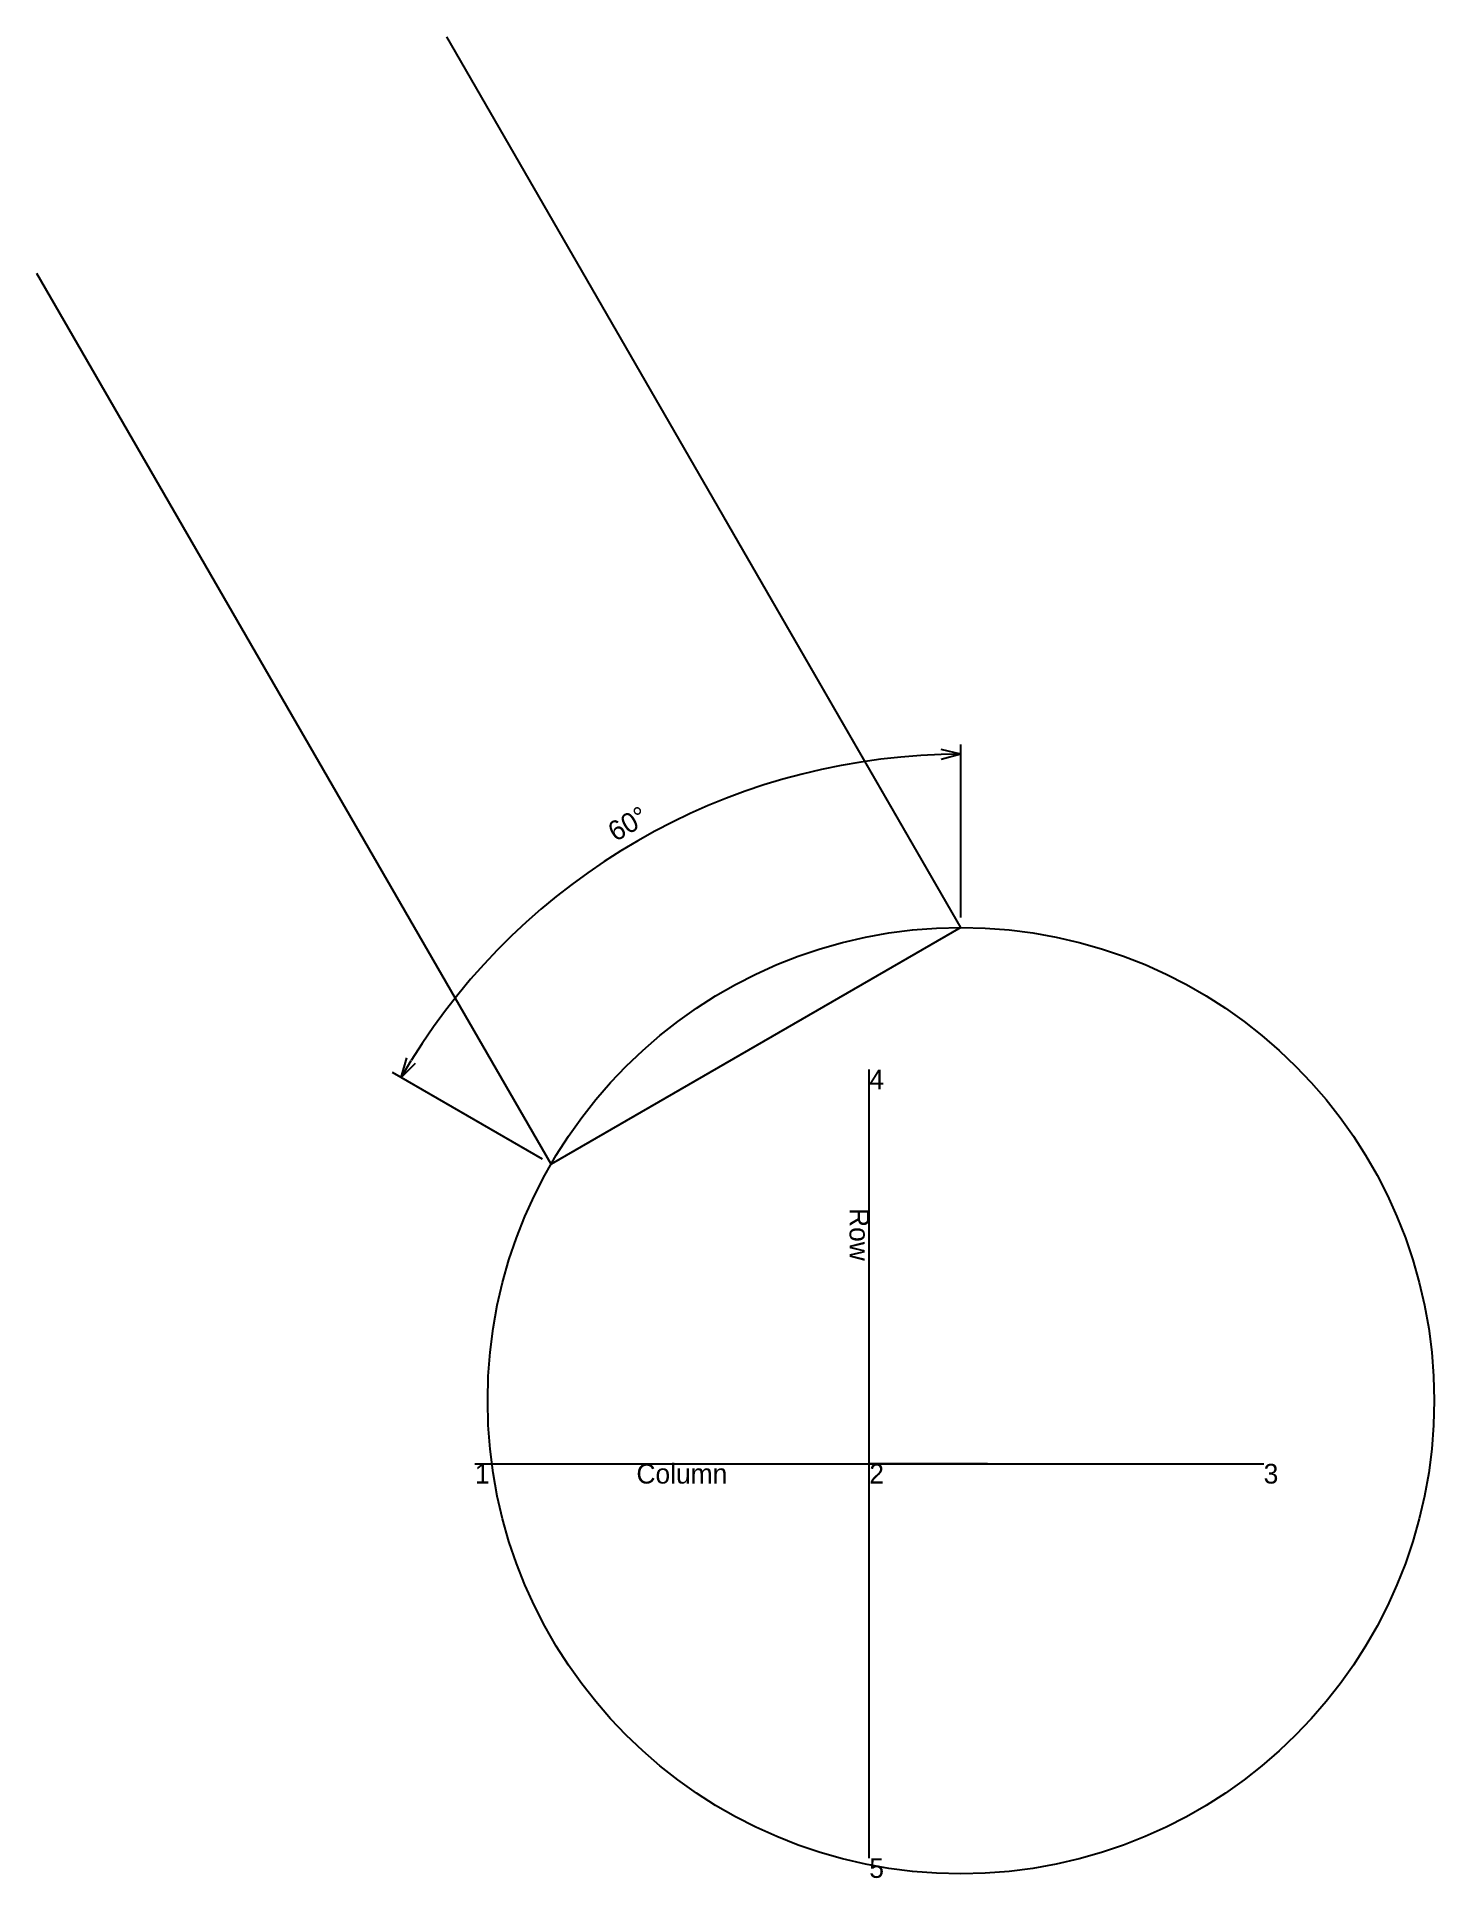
# Model space of a CAD drawing. Header units: metres. Extents: x -21.1 to 14.3, y -10.5 to 36.2.
import ezdxf
from ezdxf.enums import TextEntityAlignment as Align

# ---------------------------------------------------------------- set-up
doc = ezdxf.new("R2010")
doc.units = ezdxf.units.M
doc.header["$MEASUREMENT"] = 0
doc.styles.add('Style-ENGINEERING', font='ENGINEERING.shx')
doc.dimstyles.get("Standard").update_dxf_attribs({"dimtxt": 0.18, "dimasz": 0.18, "dimexe": 0.18, "dimexo": 0.0625, "dimgap": 0.09, "dimtad": 0, "dimtih": 1, "dimtoh": 1, "dimdec": 4, "dimzin": 0, "dimdsep": 46, "dimtxsty": 'Standard', "dimcen": 0.09, "dimadec": 0, "dimazin": 0, "dimtfac": 1, "dimtdec": 4, "dimtofl": 0, "dimtmove": 0, "dimatfit": 3, "dimfxl": 1, "dimtolj": 1, "dimtzin": 0, "dimarcsym": 0})

# ---------------------------------------------------------------- blocks, each defined once
blk = doc.blocks.new('TerminatorOpen_0.5')
at = {"color": 0, "linetype": 'ByBlock', "lineweight": -2}
for q in [(-1, 0.25), (-1, 0), (-1, -0.25)]:
    blk.add_line((0, 0), q, dxfattribs=at)
blk = doc.blocks.new('*D1')
at = {"color": 0, "lineweight": -2, "transparency": 16777216}
for p, q in [((2.323, 13.852), (2.323, 18.246)), ((-8.285, 7.727), (-12.09, 9.924))]:
    blk.add_line(p, q, dxfattribs=at)
at = {"lineweight": -2, "transparency": 16777216}
blk.add_arc((2.323, 1.602), 16.393, 91.7476, 148.2524, dxfattribs=at)
at = {"layer": 'Defpoints', "color": 0, "transparency": 16777216}
for p in [(-3.283, 17.007), (2.323, 13.602), (-8.069, 7.602), (2.323, 1.602)]:
    blk.add_point(p, dxfattribs=at)
at = {"lineweight": -2, "transparency": 16777216, "xscale": 0.5, "yscale": 0.5, "zscale": 0.5}
for p, rotation in [((2.323, 17.996), 0.8738154310108375), ((-11.873, 9.799), 239.1261845689892)]:
    blk.add_blockref('TerminatorOpen_0.5', p, dxfattribs=dict(at, rotation=rotation))
at = {"color": 0, "transparency": 16777216, "insert": (-6.123, 16.232), "char_height": 0.5, "attachment_point": 5, "rotation": 30, "style": 'Style-ENGINEERING'}
blk.add_mtext('\\A1;60°', dxfattribs=at)

msp = doc.modelspace()

# ---------------------------------------------------------------- linework, layer by layer
for p, q in [((2.32333, 13.60248), (-10.71672, 36.18851)), ((-8.06897, 7.60248), (-21.10902, 30.18851)), ((2.32333, 13.60248), (-3.67667, 23.99478)), ((2.32333, 13.60248), (-8.06897, 7.60248))]:
    msp.add_line(p, q)
at = {"color": 1}
msp.add_line((0, -10, 3), (0, 10, 3), dxfattribs=at)
at = {"color": 1, "linetype": 'Continuous'}
for p, q in [((0, 10), (0, 10, 3)), ((0, 10, 3), (0, 10)), ((0, 0), (0, 0, 3)), ((0, -10), (0, -10, 3))]:
    msp.add_line(p, q, dxfattribs=at)
at = {"color": 5}
msp.add_line((-10, 0, -3), (10, 0, -3), dxfattribs=at)
at = {"color": 5, "linetype": 'Continuous'}
for p, q in [((-10, 0), (-10, 0, -3)), ((-10, 0, -3), (-10, 0)), ((0, 0), (0, 0, -3)), ((10, 0, -3), (10, 0))]:
    msp.add_line(p, q, dxfattribs=at)
at = {"color": 1, "linetype": 'Continuous', "lineweight": 30}
msp.add_line((0, 0, 3), (0, 0), dxfattribs=at)
at = {"color": 5, "linetype": 'Continuous', "lineweight": 30}
msp.add_line((0, 0, -3), (0, 0), dxfattribs=at)
msp.add_circle((2.32333, 1.60248), 12)
at = {"color": 1, "linetype": 'Continuous', "lineweight": 30}
msp.add_open_spline([(0, 0, 0.71114), (0.04286, 0, 1.37486), (1.51216, 0, 1.42442), (2.71731, 0, 0.02013), (2.91542, 0, -0.32681), (2.99797, 0, -3)], degree=3, dxfattribs=at)

# ---------------------------------------------------------------- texts
at = {"color": 1, "linetype": 'Continuous', "style": 'Style-ENGINEERING'}
msp.add_text('Row', height=0.5, rotation=270, dxfattribs=at).set_placement((0, 6.48697, 3), align=Align.TOP_LEFT)
at = {"color": 7, "style": 'Style-ENGINEERING'}
for s, p in [('1', (-10, 0)), ('2', (0, 0))]:
    msp.add_text(s, height=0.5, dxfattribs=at).set_placement(p, align=Align.TOP_LEFT)
at = {"color": 5, "linetype": 'Continuous', "style": 'Style-ENGINEERING'}
msp.add_text('Column', height=0.5, dxfattribs=at).set_placement((-5.9049, 0, -3), align=Align.TOP_LEFT)
at = {"color": 7, "char_height": 0.5, "attachment_point": 1, "line_spacing_factor": 1.2, "style": 'Style-ENGINEERING'}
for s, insert in [('4^I', (0, 10)), ('3^I', (10, 0)), ('5^I', (0, -10))]:
    msp.add_mtext(s, dxfattribs=dict(at, insert=insert))

# ---------------------------------------------------------------- dimensions: what is measured, and where the dimension line sits
dim = msp.add_angular_dim_3p(base=(-3.28342, 17.00691), center=(2.32333, 1.60248), p1=(2.32333, 13.60248), p2=(-8.06897, 7.60248), dimstyle='Standard', override={"dimtxt": 0.5, "dimasz": 0.5, "dimexe": 0.25, "dimexo": 0.25, "dimgap": 0.25, "dimtad": 1, "dimtih": 0, "dimtoh": 0, "dimzin": 11, "dimtxsty": 'Style-ENGINEERING', "dimblk": 'TerminatorOpen_0.5', "dimclrd": 256, "dimadec": 4, "dimazin": 3, "dimtdec": 0, "dimatfit": 1, "dimfrac": 2, "dimtzin": 11})
dim.commit()
dim.dimension.update_dxf_attribs({"geometry": '*D1', "text_midpoint": (-6.12319, 16.23229)})

doc.saveas('drawing.dxf')
